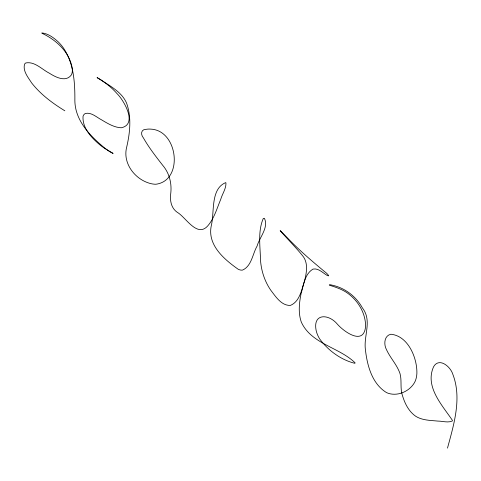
<?xml version="1.0" encoding="UTF-8"?>
<svg xmlns="http://www.w3.org/2000/svg" width="481" height="481" viewBox="0 0 481 481"><rect width="100%" height="100%" fill="white"/><g stroke="black" fill="none" stroke-linecap="round" stroke-linejoin="round"><path stroke-width="0.72" d="M447.492 448.124C453.86 424.489 462.091 398.172 452.789 374.2C450.589 366.811 439.339 357.022 433.64 366.642C424.597 386.634 442.009 404.876 452.417 420.358L452.32 421.001C447.853 423.046 442.442 421.025 437.674 421.073C430.285 420.346 422.384 420.4 415.861 416.36C408.483 411.345 404.461 402.777 402.128 394.414C400.126 387.626 401.894 380.423 400.018 373.629C397.072 364.814 390.283 358.014 386.471 349.621C383.64 344.522 384.066 335.648 390.909 334.241C408.183 335.906 417.322 358.05 416.883 373.478A39.863 23.082 54.6 0 1 415.121 381.379C410.335 391.372 396.945 397.282 386.586 392.646C371.536 383.477 366.877 364.333 365.223 347.913C364.177 334.301 371.999 320.142 362.343 307.828C356.018 296.272 344.673 287.752 331.77 285.071C329.659 284.301 327.82 284.98 330.994 285.708C336.183 287.325 341.342 289.189 345.971 292.069C357.305 299.398 365.488 312.319 365.608 325.992C364.171 346.224 344.083 331.968 337.157 323.923C328.481 313.72 312.866 313.275 316.083 330.17A18.488 10.702 54.6 0 0 319.558 338.744C327.946 350.372 340.927 359.884 354.84 363.317L355.152 362.896C339.261 347.264 311.249 344.029 301.304 322.078C298.1 312.951 299.194 303.012 301.064 293.729C303.559 285.215 304.683 273.954 313.035 269.083C318.566 268.019 322.631 272.811 327.002 275.318C331.072 277.507 326.22 272.643 325.066 272.005C312.217 261.321 299.465 250.475 287.915 238.372C285.594 236.021 283.309 233.646 280.964 231.325C279.557 229.852 280.231 230.904 281.138 231.812C288.227 239.766 295.737 247.354 302.489 255.609C308.549 262.758 306.553 272.787 304.539 281.078C301.593 289.67 299.783 301.635 290.356 305.435C281.313 305.706 275.679 296.561 270.779 290.229C264.748 281.475 261.351 271.11 260.534 260.546C260.257 246.687 257.63 231.397 263.311 218.404L264.406 218.302C268.933 227.477 259.475 237.428 257.088 246.062C252.561 253.914 251.695 266.053 242.586 270.069A11.923 6.902 54.6 0 1 238.227 269.276C224.02 259.247 206.842 244.763 211.406 225.126C214.574 211.868 210.431 189.003 225.631 182.63L225.944 182.882C226.232 188.678 222.216 193.987 220.689 199.483C216.853 208.556 214.207 218.596 207.539 226.124C196.903 237.77 185.666 217.045 177.255 212.313C170.905 207.948 169.769 200.054 170.803 192.953C171.843 183.069 169.27 172.962 162.734 165.338C155.868 156.511 148.936 147.667 143.416 137.909C140.596 134.806 140.759 129.299 145.941 129.365A40.53 23.467 54.6 0 1 151.088 129.148C178.186 130.64 183.742 180.712 155.838 184.247A37.638 21.789 54.6 0 1 147.739 182.684C133.856 177.748 123.004 162.837 126.521 147.811C129.99 133.189 131.746 117.454 126.539 103.006C121.765 91.979 110.269 86.261 100.83 79.78C100.409 79.479 95.545 76.629 97.541 77.952C101.864 80.483 106.018 83.309 109.842 86.556A44.655 25.854 54.6 0 1 116.919 93.494C123.851 100.276 138.011 124.338 121.23 127.784C114.009 127.435 107.636 123.461 101.587 119.859C96.609 117.304 91.649 112.265 85.642 113.396A11.869 6.872 54.6 0 0 83.033 116.342C82.191 128.788 92.665 139.069 101.677 146.29C105.273 148.996 109.319 151.016 113.113 153.397C110.155 152.357 107.654 150.144 105.086 148.358C90.536 136.357 75.18 120.923 74.862 100.794C75.006 83.303 73.948 64.809 64.454 49.543A25.529 14.779 54.6 0 0 58.381 42.015C53.782 37.813 48.244 33.544 41.859 32.93L41.817 33.177C56.151 39.911 69.312 51.744 72.198 68.025A16.901 9.782 54.6 0 1 71.176 75.18C65.62 82.467 55.387 77.044 49.363 73.208C41.919 69.45 34.722 61.189 25.733 62.951L24.627 63.979C22.499 70.851 28.151 77.399 31.59 82.852C40.566 94.39 52.471 103.211 64.845 110.798"/></g></svg>
